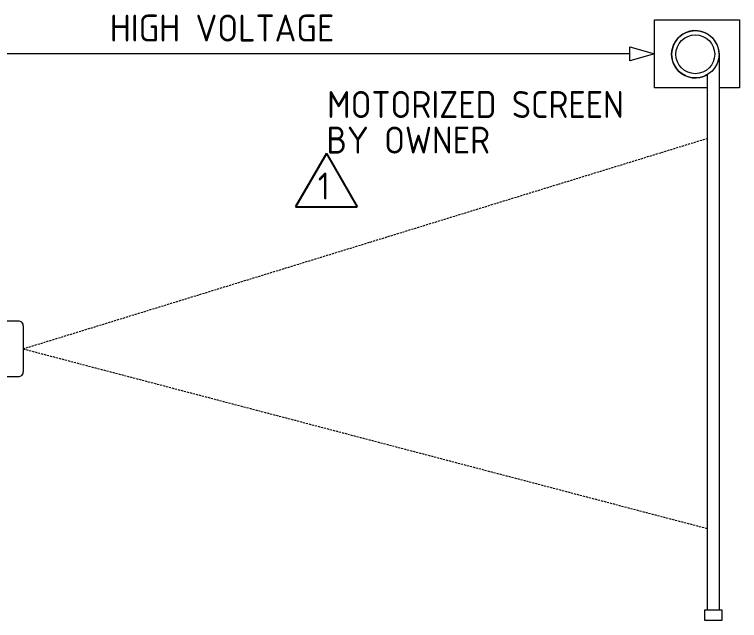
# Model space of a CAD drawing. Header units: millimetres. Extents: x 52029 to 181395, y -167683 to -9934.
# Drawn here: x 75067 to 81796, y -91972 to -86348 of the extents above; entities that cross this region are included whole.
import ezdxf
from ezdxf.enums import TextEntityAlignment as Align

# ---------------------------------------------------------------- set-up
doc = ezdxf.new("R2010")
doc.units = ezdxf.units.MM
doc.header["$LTSCALE"] = 3
doc.linetypes.add('HIDDEN', pattern=[9.525, 6.35, -3.175])
doc.layers.add('FUR', color=8, linetype='Continuous', lineweight=5)
doc.layers.add('Layer1', color=7, linetype='Continuous')
doc.styles.add('style1', font='isocp.shx', dxfattribs={"height": 1})

msp = doc.modelspace()

# ---------------------------------------------------------------- linework, layer by layer
at = {"layer": 'FUR', "color": 3}
msp.add_line((80777.2, -86711.8), (74026, -86711.8), dxfattribs=at)
at = {"layer": 'FUR', "color": 7}
for p, q in [((81605.8, -86716.8), (81605.8, -91872.1)), ((81495.8, -86907.3), (81495.8, -91872.1))]:
    msp.add_line(p, q, dxfattribs=at)
at = {"layer": 'FUR', "color": 7, "linetype": 'HIDDEN'}
for q in [(81495.8, -87497.4), (81495.8, -91118)]:
    msp.add_line((75146.6, -89450.6), q, dxfattribs=at)
at = {"layer": 'FUR', "color": 7}
msp.add_lwpolyline([(81495.8, -87026.8), (81005.8, -87026.8), (81005.8, -86396.8), (81795.8, -86396.8), (81795.8, -87026.8), (81605.8, -87026.8)], dxfattribs=at)
for points in [[(80777.2, -86646.7), (81005.8, -86711.8), (80777.2, -86776.9)], [(81472.5, -91872.1), (81632.5, -91872.1), (81632.5, -91972.1), (81472.5, -91972.1)]]:
    msp.add_lwpolyline(points, close=True, dxfattribs=at)
msp.add_lwpolyline([(74624.2, -89189.8), (75096.6, -89189.8, -0.414214), (75146.6, -89239.8), (75146.6, -89661.5, -0.414214), (75096.6, -89711.5), (74624.2, -89711.5)], format="xyb", close=True, dxfattribs=at)
for radius in [220, 180]:
    msp.add_circle((81385.8, -86716.8), radius, dxfattribs=at)
msp.add_arc((81385.8, -86716.8), 220, 0, 300, dxfattribs=at)
at = {"layer": 'Layer1'}
for p, q in [((77961.3, -87638.2), (77675.2, -88133.7)), ((77961.3, -87638.2), (78247.3, -88133.7)), ((77675.2, -88133.7), (78247.3, -88133.7))]:
    msp.add_line(p, q, dxfattribs=at)

# ---------------------------------------------------------------- texts
at = {"layer": 'FUR', "color": 7, "style": 'style1'}
for s, p in [('HIGH VOLTAGE', (76993.5, -86598.4)), ('1', (77938.2, -88064.8))]:
    msp.add_text(s, height=250, dxfattribs=at).set_placement(p, align=Align.CENTER)
msp.add_text('MOTORIZED SCREEN', height=250, dxfattribs=at).set_placement((77967.7, -87308))
at = {"layer": 'FUR', "color": 4, "style": 'style1'}
msp.add_text('BY OWNER', height=250, dxfattribs=at).set_placement((77961.3, -87638.2))

doc.saveas('drawing.dxf')
